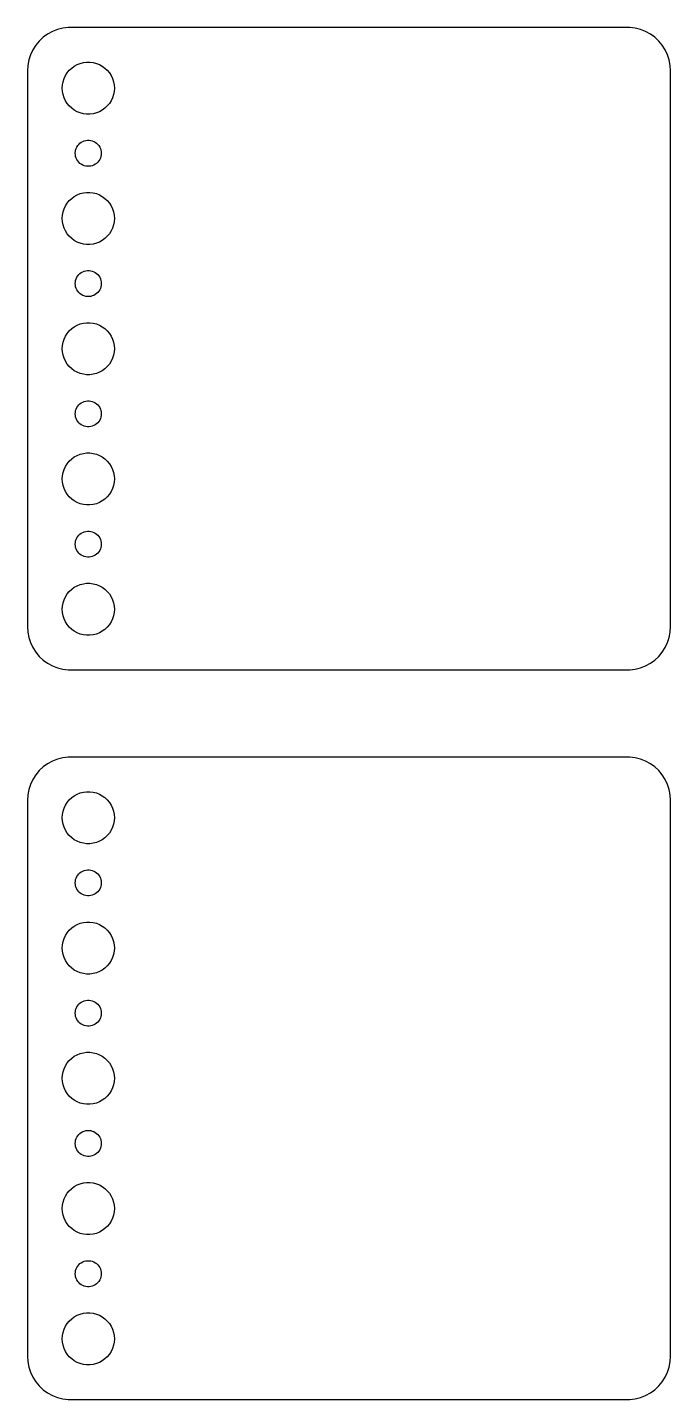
# Model space of a CAD drawing. Header units: metres. Extents: x -37 to 37, y 383 to 793.
# Drawn here: x -37 to 37, y 635 to 793 of the extents above; entities that cross this region are included whole.
import ezdxf

# ---------------------------------------------------------------- set-up
doc = ezdxf.new("R2010")
doc.units = ezdxf.units.M

msp = doc.modelspace()

# ---------------------------------------------------------------- linework, layer by layer
for p, q in [((-35.1871, 791.853), (-35.6448, 791.423)), ((-34.6791, 792.222), (-35.1871, 791.853)), ((-34.1289, 792.524), (-34.6791, 792.222)), ((-33.5451, 792.755), (-34.1289, 792.524)), ((-32.9369, 792.911), (-33.5451, 792.755)), ((-32.3139, 792.99), (-32.9369, 792.911)), ((32.3139, 792.99), (-32.3139, 792.99)), ((32.9369, 792.911), (32.3139, 792.99)), ((33.5451, 792.755), (32.9369, 792.911)), ((34.1289, 792.524), (33.5451, 792.755)), ((34.6791, 792.222), (34.1289, 792.524)), ((35.1871, 791.853), (34.6791, 792.222)), ((35.6448, 791.423), (35.1871, 791.853)), ((-36.3815, 790.409), (-36.6489, 789.841)), ((-36.0451, 790.939), (-36.3815, 790.409)), ((-35.6448, 791.423), (-36.0451, 790.939)), ((36.0451, 790.939), (35.6448, 791.423)), ((36.3815, 790.409), (36.0451, 790.939)), ((36.6489, 789.841), (36.3815, 790.409)), ((-36.9606, 788.627), (-37, 788)), ((-36.8429, 789.243), (-36.9606, 788.627)), ((-36.6489, 789.841), (-36.8429, 789.243)), ((-31.9123, 788.312), (-31.6075, 788.533)), ((-31.6075, 788.533), (-31.2773, 788.714)), ((-31.2773, 788.714), (-30.927, 788.853)), ((-30.927, 788.853), (-30.5621, 788.947)), ((-30.5621, 788.947), (-30.1884, 788.994)), ((-30.1884, 788.994), (-29.8116, 788.994)), ((-29.8116, 788.994), (-29.4379, 788.947)), ((-29.4379, 788.947), (-29.0729, 788.853)), ((-29.0729, 788.853), (-28.7227, 788.714)), ((-28.7227, 788.714), (-28.3925, 788.533)), ((-28.3925, 788.533), (-28.0877, 788.312)), ((36.8429, 789.243), (36.6489, 789.841)), ((36.9606, 788.627), (36.8429, 789.243)), ((37, 788), (36.9606, 788.627)), ((-37, 788), (-37, 724)), ((-32.9763, 786.376), (-32.9057, 786.746)), ((-32.9057, 786.746), (-32.7893, 787.104)), ((-32.7893, 787.104), (-32.6289, 787.445)), ((-32.6289, 787.445), (-32.427, 787.763)), ((-32.427, 787.763), (-32.1869, 788.054)), ((-32.1869, 788.054), (-31.9123, 788.312)), ((-28.0877, 788.312), (-27.8131, 788.054)), ((-27.8131, 788.054), (-27.5729, 787.763)), ((-27.5729, 787.763), (-27.3711, 787.445)), ((-27.3711, 787.445), (-27.2107, 787.104)), ((-27.2107, 787.104), (-27.0942, 786.746)), ((-27.0942, 786.746), (-27.0237, 786.376)), ((37, 724), (37, 788)), ((-33, 786), (-32.9763, 786.376)), ((-32.9763, 785.624), (-33, 786)), ((-32.9057, 785.254), (-32.9763, 785.624)), ((-32.7893, 784.896), (-32.9057, 785.254)), ((-27.0942, 785.254), (-27.2107, 784.896)), ((-27.0237, 785.624), (-27.0942, 785.254)), ((-27.0237, 786.376), (-27, 786)), ((-27, 786), (-27.0237, 785.624)), ((-32.6289, 784.555), (-32.7893, 784.896)), ((-32.427, 784.237), (-32.6289, 784.555)), ((-32.1869, 783.946), (-32.427, 784.237)), ((-31.9123, 783.688), (-32.1869, 783.946)), ((-31.6075, 783.467), (-31.9123, 783.688)), ((-28.0877, 783.688), (-28.3925, 783.467)), ((-27.8131, 783.946), (-28.0877, 783.688)), ((-27.5729, 784.237), (-27.8131, 783.946)), ((-27.3711, 784.555), (-27.5729, 784.237)), ((-27.2107, 784.896), (-27.3711, 784.555)), ((-31.2773, 783.286), (-31.6075, 783.467)), ((-30.927, 783.147), (-31.2773, 783.286)), ((-30.5621, 783.053), (-30.927, 783.147)), ((-30.1884, 783.006), (-30.5621, 783.053)), ((-29.8116, 783.006), (-30.1884, 783.006)), ((-29.4379, 783.053), (-29.8116, 783.006)), ((-29.0729, 783.147), (-29.4379, 783.053)), ((-28.7227, 783.286), (-29.0729, 783.147)), ((-28.3925, 783.467), (-28.7227, 783.286)), ((-31.4882, 778.688), (-31.4529, 778.873)), ((-31.4529, 778.873), (-31.3947, 779.052)), ((-31.3947, 779.052), (-31.3145, 779.223)), ((-31.3145, 779.223), (-31.2135, 779.382)), ((-31.2135, 779.382), (-31.0934, 779.527)), ((-31.0934, 779.527), (-30.9561, 779.656)), ((-30.9561, 779.656), (-30.8037, 779.766)), ((-30.8037, 779.766), (-30.6387, 779.857)), ((-30.6387, 779.857), (-30.4635, 779.927)), ((-30.4635, 779.927), (-30.2811, 779.973)), ((-30.2811, 779.973), (-30.0942, 779.997)), ((-30.0942, 779.997), (-29.9058, 779.997)), ((-29.9058, 779.997), (-29.7189, 779.973)), ((-29.7189, 779.973), (-29.5365, 779.927)), ((-29.5365, 779.927), (-29.3613, 779.857)), ((-29.3613, 779.857), (-29.1963, 779.766)), ((-29.1963, 779.766), (-29.0439, 779.656)), ((-29.0439, 779.656), (-28.9065, 779.527)), ((-28.9065, 779.527), (-28.7865, 779.382)), ((-28.7865, 779.382), (-28.6855, 779.223)), ((-28.6855, 779.223), (-28.6053, 779.052)), ((-28.6053, 779.052), (-28.5471, 778.873)), ((-28.5471, 778.873), (-28.5118, 778.688)), ((-31.5, 778.5), (-31.4882, 778.688)), ((-31.4882, 778.312), (-31.5, 778.5)), ((-31.4529, 778.127), (-31.4882, 778.312)), ((-31.3947, 777.948), (-31.4529, 778.127)), ((-31.3145, 777.777), (-31.3947, 777.948)), ((-31.2135, 777.618), (-31.3145, 777.777)), ((-31.0934, 777.473), (-31.2135, 777.618)), ((-30.9561, 777.344), (-31.0934, 777.473)), ((-30.8037, 777.234), (-30.9561, 777.344)), ((-29.0439, 777.344), (-29.1963, 777.234)), ((-28.9065, 777.473), (-29.0439, 777.344)), ((-28.7865, 777.618), (-28.9065, 777.473)), ((-28.6855, 777.777), (-28.7865, 777.618)), ((-28.6053, 777.948), (-28.6855, 777.777)), ((-28.5471, 778.127), (-28.6053, 777.948)), ((-28.5118, 778.312), (-28.5471, 778.127)), ((-28.5118, 778.688), (-28.5, 778.5)), ((-28.5, 778.5), (-28.5118, 778.312)), ((-30.6387, 777.143), (-30.8037, 777.234)), ((-30.4635, 777.073), (-30.6387, 777.143)), ((-30.2811, 777.027), (-30.4635, 777.073)), ((-30.0942, 777.003), (-30.2811, 777.027)), ((-29.9058, 777.003), (-30.0942, 777.003)), ((-29.7189, 777.027), (-29.9058, 777.003)), ((-29.5365, 777.073), (-29.7189, 777.027)), ((-29.3613, 777.143), (-29.5365, 777.073)), ((-29.1963, 777.234), (-29.3613, 777.143)), ((-32.6289, 772.445), (-32.427, 772.763)), ((-32.427, 772.763), (-32.1869, 773.054)), ((-32.1869, 773.054), (-31.9123, 773.312)), ((-31.9123, 773.312), (-31.6075, 773.533)), ((-31.6075, 773.533), (-31.2773, 773.714)), ((-31.2773, 773.714), (-30.927, 773.853)), ((-30.927, 773.853), (-30.5621, 773.947)), ((-30.5621, 773.947), (-30.1884, 773.994)), ((-30.1884, 773.994), (-29.8116, 773.994)), ((-29.8116, 773.994), (-29.4379, 773.947)), ((-29.4379, 773.947), (-29.0729, 773.853)), ((-29.0729, 773.853), (-28.7227, 773.714)), ((-28.7227, 773.714), (-28.3925, 773.533)), ((-28.3925, 773.533), (-28.0877, 773.312)), ((-28.0877, 773.312), (-27.8131, 773.054)), ((-27.8131, 773.054), (-27.5729, 772.763)), ((-27.5729, 772.763), (-27.3711, 772.445)), ((-33, 771), (-32.9763, 771.376)), ((-32.9763, 770.624), (-33, 771)), ((-32.9763, 771.376), (-32.9057, 771.746)), ((-32.9057, 771.746), (-32.7893, 772.104)), ((-32.7893, 772.104), (-32.6289, 772.445)), ((-27.3711, 772.445), (-27.2107, 772.104)), ((-27.2107, 772.104), (-27.0942, 771.746)), ((-27.0942, 771.746), (-27.0237, 771.376)), ((-27.0237, 771.376), (-27, 771)), ((-27, 771), (-27.0237, 770.624)), ((-32.9057, 770.254), (-32.9763, 770.624)), ((-32.7893, 769.896), (-32.9057, 770.254)), ((-32.6289, 769.555), (-32.7893, 769.896)), ((-32.427, 769.237), (-32.6289, 769.555)), ((-27.3711, 769.555), (-27.5729, 769.237)), ((-27.2107, 769.896), (-27.3711, 769.555)), ((-27.0942, 770.254), (-27.2107, 769.896)), ((-27.0237, 770.624), (-27.0942, 770.254)), ((-32.1869, 768.946), (-32.427, 769.237)), ((-31.9123, 768.688), (-32.1869, 768.946)), ((-31.6075, 768.467), (-31.9123, 768.688)), ((-31.2773, 768.286), (-31.6075, 768.467)), ((-30.927, 768.147), (-31.2773, 768.286)), ((-30.5621, 768.053), (-30.927, 768.147)), ((-30.1884, 768.006), (-30.5621, 768.053)), ((-29.8116, 768.006), (-30.1884, 768.006)), ((-29.4379, 768.053), (-29.8116, 768.006)), ((-29.0729, 768.147), (-29.4379, 768.053)), ((-28.7227, 768.286), (-29.0729, 768.147)), ((-28.3925, 768.467), (-28.7227, 768.286)), ((-28.0877, 768.688), (-28.3925, 768.467)), ((-27.8131, 768.946), (-28.0877, 768.688)), ((-27.5729, 769.237), (-27.8131, 768.946)), ((-31.0934, 764.527), (-30.9561, 764.656)), ((-30.9561, 764.656), (-30.8037, 764.766)), ((-30.8037, 764.766), (-30.6387, 764.857)), ((-30.6387, 764.857), (-30.4635, 764.927)), ((-30.4635, 764.927), (-30.2811, 764.973)), ((-30.2811, 764.973), (-30.0942, 764.997)), ((-30.0942, 764.997), (-29.9058, 764.997)), ((-29.9058, 764.997), (-29.7189, 764.973)), ((-29.7189, 764.973), (-29.5365, 764.927)), ((-29.5365, 764.927), (-29.3613, 764.857)), ((-29.3613, 764.857), (-29.1963, 764.766)), ((-29.1963, 764.766), (-29.0439, 764.656)), ((-29.0439, 764.656), (-28.9065, 764.527)), ((-31.5, 763.5), (-31.4882, 763.688)), ((-31.4882, 763.312), (-31.5, 763.5)), ((-31.4882, 763.688), (-31.4529, 763.873)), ((-31.4529, 763.127), (-31.4882, 763.312)), ((-31.4529, 763.873), (-31.3947, 764.052)), ((-31.3947, 762.948), (-31.4529, 763.127)), ((-31.3947, 764.052), (-31.3145, 764.223)), ((-31.3145, 764.223), (-31.2135, 764.382)), ((-31.2135, 764.382), (-31.0934, 764.527)), ((-28.9065, 764.527), (-28.7865, 764.382)), ((-28.7865, 764.382), (-28.6855, 764.223)), ((-28.6855, 764.223), (-28.6053, 764.052)), ((-28.6053, 764.052), (-28.5471, 763.873)), ((-28.5471, 763.127), (-28.6053, 762.948)), ((-28.5471, 763.873), (-28.5118, 763.688)), ((-28.5118, 763.312), (-28.5471, 763.127)), ((-28.5118, 763.688), (-28.5, 763.5)), ((-28.5, 763.5), (-28.5118, 763.312)), ((-31.3145, 762.777), (-31.3947, 762.948)), ((-31.2135, 762.618), (-31.3145, 762.777)), ((-31.0934, 762.473), (-31.2135, 762.618)), ((-30.9561, 762.344), (-31.0934, 762.473)), ((-30.8037, 762.234), (-30.9561, 762.344)), ((-30.6387, 762.143), (-30.8037, 762.234)), ((-30.4635, 762.073), (-30.6387, 762.143)), ((-30.2811, 762.027), (-30.4635, 762.073)), ((-30.0942, 762.003), (-30.2811, 762.027)), ((-29.9058, 762.003), (-30.0942, 762.003)), ((-29.7189, 762.027), (-29.9058, 762.003)), ((-29.5365, 762.073), (-29.7189, 762.027)), ((-29.3613, 762.143), (-29.5365, 762.073)), ((-29.1963, 762.234), (-29.3613, 762.143)), ((-29.0439, 762.344), (-29.1963, 762.234)), ((-28.9065, 762.473), (-29.0439, 762.344)), ((-28.7865, 762.618), (-28.9065, 762.473)), ((-28.6855, 762.777), (-28.7865, 762.618)), ((-28.6053, 762.948), (-28.6855, 762.777)), ((-32.1869, 758.054), (-31.9123, 758.312)), ((-31.9123, 758.312), (-31.6075, 758.533)), ((-31.6075, 758.533), (-31.2773, 758.714)), ((-31.2773, 758.714), (-30.927, 758.853)), ((-30.927, 758.853), (-30.5621, 758.947)), ((-30.5621, 758.947), (-30.1884, 758.994)), ((-30.1884, 758.994), (-29.8116, 758.994)), ((-29.8116, 758.994), (-29.4379, 758.947)), ((-29.4379, 758.947), (-29.0729, 758.853)), ((-29.0729, 758.853), (-28.7227, 758.714)), ((-28.7227, 758.714), (-28.3925, 758.533)), ((-28.3925, 758.533), (-28.0877, 758.312)), ((-28.0877, 758.312), (-27.8131, 758.054)), ((-32.9763, 756.376), (-32.9057, 756.746)), ((-32.9057, 756.746), (-32.7893, 757.104)), ((-32.7893, 757.104), (-32.6289, 757.445)), ((-32.6289, 757.445), (-32.427, 757.763)), ((-32.427, 757.763), (-32.1869, 758.054)), ((-27.8131, 758.054), (-27.5729, 757.763)), ((-27.5729, 757.763), (-27.3711, 757.445)), ((-27.3711, 757.445), (-27.2107, 757.104)), ((-27.2107, 757.104), (-27.0942, 756.746)), ((-27.0942, 756.746), (-27.0237, 756.376)), ((-33, 756), (-32.9763, 756.376)), ((-32.9763, 755.624), (-33, 756)), ((-32.9057, 755.254), (-32.9763, 755.624)), ((-32.7893, 754.896), (-32.9057, 755.254)), ((-27.0942, 755.254), (-27.2107, 754.896)), ((-27.0237, 755.624), (-27.0942, 755.254)), ((-27.0237, 756.376), (-27, 756)), ((-27, 756), (-27.0237, 755.624)), ((-32.6289, 754.555), (-32.7893, 754.896)), ((-32.427, 754.237), (-32.6289, 754.555)), ((-32.1869, 753.946), (-32.427, 754.237)), ((-31.9123, 753.688), (-32.1869, 753.946)), ((-31.6075, 753.467), (-31.9123, 753.688)), ((-28.0877, 753.688), (-28.3925, 753.467)), ((-27.8131, 753.946), (-28.0877, 753.688)), ((-27.5729, 754.237), (-27.8131, 753.946)), ((-27.3711, 754.555), (-27.5729, 754.237)), ((-27.2107, 754.896), (-27.3711, 754.555)), ((-31.2773, 753.286), (-31.6075, 753.467)), ((-30.927, 753.147), (-31.2773, 753.286)), ((-30.5621, 753.053), (-30.927, 753.147)), ((-30.1884, 753.006), (-30.5621, 753.053)), ((-29.8116, 753.006), (-30.1884, 753.006)), ((-29.4379, 753.053), (-29.8116, 753.006)), ((-29.0729, 753.147), (-29.4379, 753.053)), ((-28.7227, 753.286), (-29.0729, 753.147)), ((-28.3925, 753.467), (-28.7227, 753.286)), ((-31.4882, 748.688), (-31.4529, 748.873)), ((-31.4529, 748.873), (-31.3947, 749.052)), ((-31.3947, 749.052), (-31.3145, 749.223)), ((-31.3145, 749.223), (-31.2135, 749.382)), ((-31.2135, 749.382), (-31.0934, 749.527)), ((-31.0934, 749.527), (-30.9561, 749.656)), ((-30.9561, 749.656), (-30.8037, 749.766)), ((-30.8037, 749.766), (-30.6387, 749.857)), ((-30.6387, 749.857), (-30.4635, 749.927)), ((-30.4635, 749.927), (-30.2811, 749.973)), ((-30.2811, 749.973), (-30.0942, 749.997)), ((-30.0942, 749.997), (-29.9058, 749.997)), ((-29.9058, 749.997), (-29.7189, 749.973)), ((-29.7189, 749.973), (-29.5365, 749.927)), ((-29.5365, 749.927), (-29.3613, 749.857)), ((-29.3613, 749.857), (-29.1963, 749.766)), ((-29.1963, 749.766), (-29.0439, 749.656)), ((-29.0439, 749.656), (-28.9065, 749.527)), ((-28.9065, 749.527), (-28.7865, 749.382)), ((-28.7865, 749.382), (-28.6855, 749.223)), ((-28.6855, 749.223), (-28.6053, 749.052)), ((-28.6053, 749.052), (-28.5471, 748.873)), ((-28.5471, 748.873), (-28.5118, 748.688)), ((-31.5, 748.5), (-31.4882, 748.688)), ((-31.4882, 748.312), (-31.5, 748.5)), ((-31.4529, 748.127), (-31.4882, 748.312)), ((-31.3947, 747.948), (-31.4529, 748.127)), ((-31.3145, 747.777), (-31.3947, 747.948)), ((-31.2135, 747.618), (-31.3145, 747.777)), ((-31.0934, 747.473), (-31.2135, 747.618)), ((-30.9561, 747.344), (-31.0934, 747.473)), ((-30.8037, 747.234), (-30.9561, 747.344)), ((-29.0439, 747.344), (-29.1963, 747.234)), ((-28.9065, 747.473), (-29.0439, 747.344)), ((-28.7865, 747.618), (-28.9065, 747.473)), ((-28.6855, 747.777), (-28.7865, 747.618)), ((-28.6053, 747.948), (-28.6855, 747.777)), ((-28.5471, 748.127), (-28.6053, 747.948)), ((-28.5118, 748.312), (-28.5471, 748.127)), ((-28.5118, 748.688), (-28.5, 748.5)), ((-28.5, 748.5), (-28.5118, 748.312)), ((-30.6387, 747.143), (-30.8037, 747.234)), ((-30.4635, 747.073), (-30.6387, 747.143)), ((-30.2811, 747.027), (-30.4635, 747.073)), ((-30.0942, 747.003), (-30.2811, 747.027)), ((-29.9058, 747.003), (-30.0942, 747.003)), ((-29.7189, 747.027), (-29.9058, 747.003)), ((-29.5365, 747.073), (-29.7189, 747.027)), ((-29.3613, 747.143), (-29.5365, 747.073)), ((-29.1963, 747.234), (-29.3613, 747.143)), ((-32.6289, 742.445), (-32.427, 742.763)), ((-32.427, 742.763), (-32.1869, 743.054)), ((-32.1869, 743.054), (-31.9123, 743.312)), ((-31.9123, 743.312), (-31.6075, 743.533)), ((-31.6075, 743.533), (-31.2773, 743.714)), ((-31.2773, 743.714), (-30.927, 743.853)), ((-30.927, 743.853), (-30.5621, 743.947)), ((-30.5621, 743.947), (-30.1884, 743.994)), ((-30.1884, 743.994), (-29.8116, 743.994)), ((-29.8116, 743.994), (-29.4379, 743.947)), ((-29.4379, 743.947), (-29.0729, 743.853)), ((-29.0729, 743.853), (-28.7227, 743.714)), ((-28.7227, 743.714), (-28.3925, 743.533)), ((-28.3925, 743.533), (-28.0877, 743.312)), ((-28.0877, 743.312), (-27.8131, 743.054)), ((-27.8131, 743.054), (-27.5729, 742.763)), ((-27.5729, 742.763), (-27.3711, 742.445)), ((-33, 741), (-32.9763, 741.376)), ((-32.9763, 740.624), (-33, 741)), ((-32.9763, 741.376), (-32.9057, 741.746)), ((-32.9057, 741.746), (-32.7893, 742.104)), ((-32.7893, 742.104), (-32.6289, 742.445)), ((-27.3711, 742.445), (-27.2107, 742.104)), ((-27.2107, 742.104), (-27.0942, 741.746)), ((-27.0942, 741.746), (-27.0237, 741.376)), ((-27.0237, 741.376), (-27, 741)), ((-27, 741), (-27.0237, 740.624)), ((-32.9057, 740.254), (-32.9763, 740.624)), ((-32.7893, 739.896), (-32.9057, 740.254)), ((-32.6289, 739.555), (-32.7893, 739.896)), ((-32.427, 739.237), (-32.6289, 739.555)), ((-27.3711, 739.555), (-27.5729, 739.237)), ((-27.2107, 739.896), (-27.3711, 739.555)), ((-27.0942, 740.254), (-27.2107, 739.896)), ((-27.0237, 740.624), (-27.0942, 740.254)), ((-32.1869, 738.946), (-32.427, 739.237)), ((-31.9123, 738.688), (-32.1869, 738.946)), ((-31.6075, 738.467), (-31.9123, 738.688)), ((-31.2773, 738.286), (-31.6075, 738.467)), ((-30.927, 738.147), (-31.2773, 738.286)), ((-30.5621, 738.053), (-30.927, 738.147)), ((-30.1884, 738.006), (-30.5621, 738.053)), ((-29.8116, 738.006), (-30.1884, 738.006)), ((-29.4379, 738.053), (-29.8116, 738.006)), ((-29.0729, 738.147), (-29.4379, 738.053)), ((-28.7227, 738.286), (-29.0729, 738.147)), ((-28.3925, 738.467), (-28.7227, 738.286)), ((-28.0877, 738.688), (-28.3925, 738.467)), ((-27.8131, 738.946), (-28.0877, 738.688)), ((-27.5729, 739.237), (-27.8131, 738.946)), ((-31.0934, 734.527), (-30.9561, 734.656)), ((-30.9561, 734.656), (-30.8037, 734.766)), ((-30.8037, 734.766), (-30.6387, 734.857)), ((-30.6387, 734.857), (-30.4635, 734.927)), ((-30.4635, 734.927), (-30.2811, 734.973)), ((-30.2811, 734.973), (-30.0942, 734.997)), ((-30.0942, 734.997), (-29.9058, 734.997)), ((-29.9058, 734.997), (-29.7189, 734.973)), ((-29.7189, 734.973), (-29.5365, 734.927)), ((-29.5365, 734.927), (-29.3613, 734.857)), ((-29.3613, 734.857), (-29.1963, 734.766)), ((-29.1963, 734.766), (-29.0439, 734.656)), ((-29.0439, 734.656), (-28.9065, 734.527)), ((-31.5, 733.5), (-31.4882, 733.688)), ((-31.4882, 733.312), (-31.5, 733.5)), ((-31.4882, 733.688), (-31.4529, 733.873)), ((-31.4529, 733.127), (-31.4882, 733.312)), ((-31.4529, 733.873), (-31.3947, 734.052)), ((-31.3947, 732.948), (-31.4529, 733.127)), ((-31.3947, 734.052), (-31.3145, 734.223)), ((-31.3145, 734.223), (-31.2135, 734.382)), ((-31.2135, 734.382), (-31.0934, 734.527)), ((-28.9065, 734.527), (-28.7865, 734.382)), ((-28.7865, 734.382), (-28.6855, 734.223)), ((-28.6855, 734.223), (-28.6053, 734.052)), ((-28.6053, 734.052), (-28.5471, 733.873)), ((-28.5471, 733.127), (-28.6053, 732.948)), ((-28.5471, 733.873), (-28.5118, 733.688)), ((-28.5118, 733.312), (-28.5471, 733.127)), ((-28.5118, 733.688), (-28.5, 733.5)), ((-28.5, 733.5), (-28.5118, 733.312)), ((-31.3145, 732.777), (-31.3947, 732.948)), ((-31.2135, 732.618), (-31.3145, 732.777)), ((-31.0934, 732.473), (-31.2135, 732.618)), ((-30.9561, 732.344), (-31.0934, 732.473)), ((-30.8037, 732.234), (-30.9561, 732.344)), ((-30.6387, 732.143), (-30.8037, 732.234)), ((-30.4635, 732.073), (-30.6387, 732.143)), ((-30.2811, 732.027), (-30.4635, 732.073)), ((-30.0942, 732.003), (-30.2811, 732.027)), ((-29.9058, 732.003), (-30.0942, 732.003)), ((-29.7189, 732.027), (-29.9058, 732.003)), ((-29.5365, 732.073), (-29.7189, 732.027)), ((-29.3613, 732.143), (-29.5365, 732.073)), ((-29.1963, 732.234), (-29.3613, 732.143)), ((-29.0439, 732.344), (-29.1963, 732.234)), ((-28.9065, 732.473), (-29.0439, 732.344)), ((-28.7865, 732.618), (-28.9065, 732.473)), ((-28.6855, 732.777), (-28.7865, 732.618)), ((-28.6053, 732.948), (-28.6855, 732.777)), ((-32.1869, 728.054), (-31.9123, 728.312)), ((-31.9123, 728.312), (-31.6075, 728.533)), ((-31.6075, 728.533), (-31.2773, 728.714)), ((-31.2773, 728.714), (-30.927, 728.853)), ((-30.927, 728.853), (-30.5621, 728.947)), ((-30.5621, 728.947), (-30.1884, 728.994)), ((-30.1884, 728.994), (-29.8116, 728.994)), ((-29.8116, 728.994), (-29.4379, 728.947)), ((-29.4379, 728.947), (-29.0729, 728.853)), ((-29.0729, 728.853), (-28.7227, 728.714)), ((-28.7227, 728.714), (-28.3925, 728.533)), ((-28.3925, 728.533), (-28.0877, 728.312)), ((-28.0877, 728.312), (-27.8131, 728.054)), ((-32.9763, 726.376), (-32.9057, 726.746)), ((-32.9057, 726.746), (-32.7893, 727.104)), ((-32.7893, 727.104), (-32.6289, 727.445)), ((-32.6289, 727.445), (-32.427, 727.763)), ((-32.427, 727.763), (-32.1869, 728.054)), ((-27.8131, 728.054), (-27.5729, 727.763)), ((-27.5729, 727.763), (-27.3711, 727.445)), ((-27.3711, 727.445), (-27.2107, 727.104)), ((-27.2107, 727.104), (-27.0942, 726.746)), ((-27.0942, 726.746), (-27.0237, 726.376)), ((-33, 726), (-32.9763, 726.376)), ((-32.9763, 725.624), (-33, 726)), ((-32.9057, 725.254), (-32.9763, 725.624)), ((-32.7893, 724.896), (-32.9057, 725.254)), ((-27.0942, 725.254), (-27.2107, 724.896)), ((-27.0237, 725.624), (-27.0942, 725.254)), ((-27.0237, 726.376), (-27, 726)), ((-27, 726), (-27.0237, 725.624)), ((-37, 724), (-36.9606, 723.373)), ((-32.6289, 724.555), (-32.7893, 724.896)), ((-32.427, 724.237), (-32.6289, 724.555)), ((-32.1869, 723.946), (-32.427, 724.237)), ((-31.9123, 723.688), (-32.1869, 723.946)), ((-31.6075, 723.467), (-31.9123, 723.688)), ((-28.0877, 723.688), (-28.3925, 723.467)), ((-27.8131, 723.946), (-28.0877, 723.688)), ((-27.5729, 724.237), (-27.8131, 723.946)), ((-27.3711, 724.555), (-27.5729, 724.237)), ((-27.2107, 724.896), (-27.3711, 724.555)), ((36.9606, 723.373), (37, 724)), ((-36.9606, 723.373), (-36.8429, 722.757)), ((-36.8429, 722.757), (-36.6489, 722.159)), ((-36.6489, 722.159), (-36.3815, 721.591)), ((-31.2773, 723.286), (-31.6075, 723.467)), ((-30.927, 723.147), (-31.2773, 723.286)), ((-30.5621, 723.053), (-30.927, 723.147)), ((-30.1884, 723.006), (-30.5621, 723.053)), ((-29.8116, 723.006), (-30.1884, 723.006)), ((-29.4379, 723.053), (-29.8116, 723.006)), ((-29.0729, 723.147), (-29.4379, 723.053)), ((-28.7227, 723.286), (-29.0729, 723.147)), ((-28.3925, 723.467), (-28.7227, 723.286)), ((36.3815, 721.591), (36.6489, 722.159)), ((36.6489, 722.159), (36.8429, 722.757)), ((36.8429, 722.757), (36.9606, 723.373)), ((-36.3815, 721.591), (-36.0451, 721.061)), ((-36.0451, 721.061), (-35.6448, 720.577)), ((-35.6448, 720.577), (-35.1871, 720.147)), ((35.1871, 720.147), (35.6448, 720.577)), ((35.6448, 720.577), (36.0451, 721.061)), ((36.0451, 721.061), (36.3815, 721.591)), ((-35.1871, 720.147), (-34.6791, 719.778)), ((-34.6791, 719.778), (-34.1289, 719.476)), ((-34.1289, 719.476), (-33.5451, 719.245)), ((-33.5451, 719.245), (-32.9369, 719.089)), ((-32.9369, 719.089), (-32.3139, 719.01)), ((-32.3139, 719.01), (32.3139, 719.01)), ((32.3139, 719.01), (32.9369, 719.089)), ((32.9369, 719.089), (33.5451, 719.245)), ((33.5451, 719.245), (34.1289, 719.476)), ((34.1289, 719.476), (34.6791, 719.778)), ((34.6791, 719.778), (35.1871, 720.147)), ((-35.1871, 707.853), (-35.6448, 707.423)), ((-34.6791, 708.222), (-35.1871, 707.853)), ((-34.1289, 708.524), (-34.6791, 708.222)), ((-33.5451, 708.755), (-34.1289, 708.524)), ((-32.9369, 708.911), (-33.5451, 708.755)), ((-32.3139, 708.99), (-32.9369, 708.911)), ((32.3139, 708.99), (-32.3139, 708.99)), ((32.9369, 708.911), (32.3139, 708.99)), ((33.5451, 708.755), (32.9369, 708.911)), ((34.1289, 708.524), (33.5451, 708.755)), ((34.6791, 708.222), (34.1289, 708.524)), ((35.1871, 707.853), (34.6791, 708.222)), ((35.6448, 707.423), (35.1871, 707.853)), ((-36.3815, 706.409), (-36.6489, 705.841)), ((-36.0451, 706.939), (-36.3815, 706.409)), ((-35.6448, 707.423), (-36.0451, 706.939)), ((36.0451, 706.939), (35.6448, 707.423)), ((36.3815, 706.409), (36.0451, 706.939)), ((36.6489, 705.841), (36.3815, 706.409)), ((-36.9606, 704.627), (-37, 704)), ((-36.8429, 705.243), (-36.9606, 704.627)), ((-36.6489, 705.841), (-36.8429, 705.243)), ((-31.6075, 704.533), (-31.2773, 704.714)), ((-31.2773, 704.714), (-30.927, 704.853)), ((-30.927, 704.853), (-30.5621, 704.947)), ((-30.5621, 704.947), (-30.1884, 704.994)), ((-30.1884, 704.994), (-29.8116, 704.994)), ((-29.8116, 704.994), (-29.4379, 704.947)), ((-29.4379, 704.947), (-29.0729, 704.853)), ((-29.0729, 704.853), (-28.7227, 704.714)), ((-28.7227, 704.714), (-28.3925, 704.533)), ((36.8429, 705.243), (36.6489, 705.841)), ((36.9606, 704.627), (36.8429, 705.243)), ((37, 704), (36.9606, 704.627)), ((-37, 704), (-37, 640)), ((-32.9057, 702.746), (-32.7893, 703.104)), ((-32.7893, 703.104), (-32.6289, 703.445)), ((-32.6289, 703.445), (-32.427, 703.763)), ((-32.427, 703.763), (-32.1869, 704.054)), ((-32.1869, 704.054), (-31.9123, 704.312)), ((-31.9123, 704.312), (-31.6075, 704.533)), ((-28.3925, 704.533), (-28.0877, 704.312)), ((-28.0877, 704.312), (-27.8131, 704.054)), ((-27.8131, 704.054), (-27.5729, 703.763)), ((-27.5729, 703.763), (-27.3711, 703.445)), ((-27.3711, 703.445), (-27.2107, 703.104)), ((-27.2107, 703.104), (-27.0942, 702.746)), ((37, 640), (37, 704)), ((-33, 702), (-32.9763, 702.376)), ((-32.9763, 701.624), (-33, 702)), ((-32.9763, 702.376), (-32.9057, 702.746)), ((-32.9057, 701.254), (-32.9763, 701.624)), ((-27.0942, 702.746), (-27.0237, 702.376)), ((-27.0237, 701.624), (-27.0942, 701.254)), ((-27.0237, 702.376), (-27, 702)), ((-27, 702), (-27.0237, 701.624)), ((-32.7893, 700.896), (-32.9057, 701.254)), ((-32.6289, 700.555), (-32.7893, 700.896)), ((-32.427, 700.237), (-32.6289, 700.555)), ((-32.1869, 699.946), (-32.427, 700.237)), ((-31.9123, 699.688), (-32.1869, 699.946)), ((-27.8131, 699.946), (-28.0877, 699.688)), ((-27.5729, 700.237), (-27.8131, 699.946)), ((-27.3711, 700.555), (-27.5729, 700.237)), ((-27.2107, 700.896), (-27.3711, 700.555)), ((-27.0942, 701.254), (-27.2107, 700.896)), ((-31.6075, 699.467), (-31.9123, 699.688)), ((-31.2773, 699.286), (-31.6075, 699.467)), ((-30.927, 699.147), (-31.2773, 699.286)), ((-30.5621, 699.053), (-30.927, 699.147)), ((-30.1884, 699.006), (-30.5621, 699.053)), ((-29.8116, 699.006), (-30.1884, 699.006)), ((-29.4379, 699.053), (-29.8116, 699.006)), ((-29.0729, 699.147), (-29.4379, 699.053)), ((-28.7227, 699.286), (-29.0729, 699.147)), ((-28.3925, 699.467), (-28.7227, 699.286)), ((-28.0877, 699.688), (-28.3925, 699.467)), ((-31.3947, 695.052), (-31.3145, 695.223)), ((-31.3145, 695.223), (-31.2135, 695.382)), ((-31.2135, 695.382), (-31.0934, 695.527)), ((-31.0934, 695.527), (-30.9561, 695.656)), ((-30.9561, 695.656), (-30.8037, 695.766)), ((-30.8037, 695.766), (-30.6387, 695.857)), ((-30.6387, 695.857), (-30.4635, 695.927)), ((-30.4635, 695.927), (-30.2811, 695.973)), ((-30.2811, 695.973), (-30.0942, 695.997)), ((-30.0942, 695.997), (-29.9058, 695.997)), ((-29.9058, 695.997), (-29.7189, 695.973)), ((-29.7189, 695.973), (-29.5365, 695.927)), ((-29.5365, 695.927), (-29.3613, 695.857)), ((-29.3613, 695.857), (-29.1963, 695.766)), ((-29.1963, 695.766), (-29.0439, 695.656)), ((-29.0439, 695.656), (-28.9065, 695.527)), ((-28.9065, 695.527), (-28.7865, 695.382)), ((-28.7865, 695.382), (-28.6855, 695.223)), ((-28.6855, 695.223), (-28.6053, 695.052)), ((-31.5, 694.5), (-31.4882, 694.688)), ((-31.4882, 694.312), (-31.5, 694.5)), ((-31.4882, 694.688), (-31.4529, 694.873)), ((-31.4529, 694.127), (-31.4882, 694.312)), ((-31.4529, 694.873), (-31.3947, 695.052)), ((-31.3947, 693.948), (-31.4529, 694.127)), ((-31.3145, 693.777), (-31.3947, 693.948)), ((-31.2135, 693.618), (-31.3145, 693.777)), ((-31.0934, 693.473), (-31.2135, 693.618)), ((-28.7865, 693.618), (-28.9065, 693.473)), ((-28.6855, 693.777), (-28.7865, 693.618)), ((-28.6053, 693.948), (-28.6855, 693.777)), ((-28.6053, 695.052), (-28.5471, 694.873)), ((-28.5471, 694.127), (-28.6053, 693.948)), ((-28.5471, 694.873), (-28.5118, 694.688)), ((-28.5118, 694.312), (-28.5471, 694.127)), ((-28.5118, 694.688), (-28.5, 694.5)), ((-28.5, 694.5), (-28.5118, 694.312)), ((-30.9561, 693.344), (-31.0934, 693.473)), ((-30.8037, 693.234), (-30.9561, 693.344)), ((-30.6387, 693.143), (-30.8037, 693.234)), ((-30.4635, 693.073), (-30.6387, 693.143)), ((-30.2811, 693.027), (-30.4635, 693.073)), ((-30.0942, 693.003), (-30.2811, 693.027)), ((-29.9058, 693.003), (-30.0942, 693.003)), ((-29.7189, 693.027), (-29.9058, 693.003)), ((-29.5365, 693.073), (-29.7189, 693.027)), ((-29.3613, 693.143), (-29.5365, 693.073)), ((-29.1963, 693.234), (-29.3613, 693.143)), ((-29.0439, 693.344), (-29.1963, 693.234)), ((-28.9065, 693.473), (-29.0439, 693.344)), ((-32.427, 688.763), (-32.1869, 689.054)), ((-32.1869, 689.054), (-31.9123, 689.312)), ((-31.9123, 689.312), (-31.6075, 689.533)), ((-31.6075, 689.533), (-31.2773, 689.714)), ((-31.2773, 689.714), (-30.927, 689.853)), ((-30.927, 689.853), (-30.5621, 689.947)), ((-30.5621, 689.947), (-30.1884, 689.994)), ((-30.1884, 689.994), (-29.8116, 689.994)), ((-29.8116, 689.994), (-29.4379, 689.947)), ((-29.4379, 689.947), (-29.0729, 689.853)), ((-29.0729, 689.853), (-28.7227, 689.714)), ((-28.7227, 689.714), (-28.3925, 689.533)), ((-28.3925, 689.533), (-28.0877, 689.312)), ((-28.0877, 689.312), (-27.8131, 689.054)), ((-27.8131, 689.054), (-27.5729, 688.763)), ((-33, 687), (-32.9763, 687.376)), ((-32.9763, 687.376), (-32.9057, 687.746)), ((-32.9057, 687.746), (-32.7893, 688.104)), ((-32.7893, 688.104), (-32.6289, 688.445)), ((-32.6289, 688.445), (-32.427, 688.763)), ((-27.5729, 688.763), (-27.3711, 688.445)), ((-27.3711, 688.445), (-27.2107, 688.104)), ((-27.2107, 688.104), (-27.0942, 687.746)), ((-27.0942, 687.746), (-27.0237, 687.376)), ((-27.0237, 687.376), (-27, 687)), ((-32.9763, 686.624), (-33, 687)), ((-32.9057, 686.254), (-32.9763, 686.624)), ((-32.7893, 685.896), (-32.9057, 686.254)), ((-32.6289, 685.555), (-32.7893, 685.896)), ((-27.2107, 685.896), (-27.3711, 685.555)), ((-27.0942, 686.254), (-27.2107, 685.896)), ((-27.0237, 686.624), (-27.0942, 686.254)), ((-27, 687), (-27.0237, 686.624)), ((-32.427, 685.237), (-32.6289, 685.555)), ((-32.1869, 684.946), (-32.427, 685.237)), ((-31.9123, 684.688), (-32.1869, 684.946)), ((-31.6075, 684.467), (-31.9123, 684.688)), ((-31.2773, 684.286), (-31.6075, 684.467)), ((-30.927, 684.147), (-31.2773, 684.286)), ((-30.5621, 684.053), (-30.927, 684.147)), ((-29.0729, 684.147), (-29.4379, 684.053)), ((-28.7227, 684.286), (-29.0729, 684.147)), ((-28.3925, 684.467), (-28.7227, 684.286)), ((-28.0877, 684.688), (-28.3925, 684.467)), ((-27.8131, 684.946), (-28.0877, 684.688)), ((-27.5729, 685.237), (-27.8131, 684.946)), ((-27.3711, 685.555), (-27.5729, 685.237)), ((-30.1884, 684.006), (-30.5621, 684.053)), ((-29.8116, 684.006), (-30.1884, 684.006)), ((-29.4379, 684.053), (-29.8116, 684.006)), ((-30.6387, 680.857), (-30.4635, 680.927)), ((-30.4635, 680.927), (-30.2811, 680.973)), ((-30.2811, 680.973), (-30.0942, 680.997)), ((-30.0942, 680.997), (-29.9058, 680.997)), ((-29.9058, 680.997), (-29.7189, 680.973)), ((-29.7189, 680.973), (-29.5365, 680.927)), ((-29.5365, 680.927), (-29.3613, 680.857)), ((-31.5, 679.5), (-31.4882, 679.688)), ((-31.4882, 679.312), (-31.5, 679.5)), ((-31.4882, 679.688), (-31.4529, 679.873)), ((-31.4529, 679.873), (-31.3947, 680.052)), ((-31.3947, 680.052), (-31.3145, 680.223)), ((-31.3145, 680.223), (-31.2135, 680.382)), ((-31.2135, 680.382), (-31.0934, 680.527)), ((-31.0934, 680.527), (-30.9561, 680.656)), ((-30.9561, 680.656), (-30.8037, 680.766)), ((-30.8037, 680.766), (-30.6387, 680.857)), ((-29.3613, 680.857), (-29.1963, 680.766)), ((-29.1963, 680.766), (-29.0439, 680.656)), ((-29.0439, 680.656), (-28.9065, 680.527)), ((-28.9065, 680.527), (-28.7865, 680.382)), ((-28.7865, 680.382), (-28.6855, 680.223)), ((-28.6855, 680.223), (-28.6053, 680.052)), ((-28.6053, 680.052), (-28.5471, 679.873)), ((-28.5471, 679.873), (-28.5118, 679.688)), ((-28.5118, 679.688), (-28.5, 679.5)), ((-28.5, 679.5), (-28.5118, 679.312)), ((-31.4529, 679.127), (-31.4882, 679.312)), ((-31.3947, 678.948), (-31.4529, 679.127)), ((-31.3145, 678.777), (-31.3947, 678.948)), ((-31.2135, 678.618), (-31.3145, 678.777)), ((-31.0934, 678.473), (-31.2135, 678.618)), ((-30.9561, 678.344), (-31.0934, 678.473)), ((-30.8037, 678.234), (-30.9561, 678.344)), ((-30.6387, 678.143), (-30.8037, 678.234)), ((-30.4635, 678.073), (-30.6387, 678.143)), ((-30.2811, 678.027), (-30.4635, 678.073)), ((-30.0942, 678.003), (-30.2811, 678.027)), ((-29.9058, 678.003), (-30.0942, 678.003)), ((-29.7189, 678.027), (-29.9058, 678.003)), ((-29.5365, 678.073), (-29.7189, 678.027)), ((-29.3613, 678.143), (-29.5365, 678.073)), ((-29.1963, 678.234), (-29.3613, 678.143)), ((-29.0439, 678.344), (-29.1963, 678.234)), ((-28.9065, 678.473), (-29.0439, 678.344)), ((-28.7865, 678.618), (-28.9065, 678.473)), ((-28.6855, 678.777), (-28.7865, 678.618)), ((-28.6053, 678.948), (-28.6855, 678.777)), ((-28.5471, 679.127), (-28.6053, 678.948)), ((-28.5118, 679.312), (-28.5471, 679.127)), ((-31.6075, 674.533), (-31.2773, 674.714)), ((-31.2773, 674.714), (-30.927, 674.853)), ((-30.927, 674.853), (-30.5621, 674.947)), ((-30.5621, 674.947), (-30.1884, 674.994)), ((-30.1884, 674.994), (-29.8116, 674.994)), ((-29.8116, 674.994), (-29.4379, 674.947)), ((-29.4379, 674.947), (-29.0729, 674.853)), ((-29.0729, 674.853), (-28.7227, 674.714)), ((-28.7227, 674.714), (-28.3925, 674.533)), ((-32.9057, 672.746), (-32.7893, 673.104)), ((-32.7893, 673.104), (-32.6289, 673.445)), ((-32.6289, 673.445), (-32.427, 673.763)), ((-32.427, 673.763), (-32.1869, 674.054)), ((-32.1869, 674.054), (-31.9123, 674.312)), ((-31.9123, 674.312), (-31.6075, 674.533)), ((-28.3925, 674.533), (-28.0877, 674.312)), ((-28.0877, 674.312), (-27.8131, 674.054)), ((-27.8131, 674.054), (-27.5729, 673.763)), ((-27.5729, 673.763), (-27.3711, 673.445)), ((-27.3711, 673.445), (-27.2107, 673.104)), ((-27.2107, 673.104), (-27.0942, 672.746)), ((-33, 672), (-32.9763, 672.376)), ((-32.9763, 671.624), (-33, 672)), ((-32.9763, 672.376), (-32.9057, 672.746)), ((-32.9057, 671.254), (-32.9763, 671.624)), ((-27.0942, 672.746), (-27.0237, 672.376)), ((-27.0237, 671.624), (-27.0942, 671.254)), ((-27.0237, 672.376), (-27, 672)), ((-27, 672), (-27.0237, 671.624)), ((-32.7893, 670.896), (-32.9057, 671.254)), ((-32.6289, 670.555), (-32.7893, 670.896)), ((-32.427, 670.237), (-32.6289, 670.555)), ((-32.1869, 669.946), (-32.427, 670.237)), ((-31.9123, 669.688), (-32.1869, 669.946)), ((-27.8131, 669.946), (-28.0877, 669.688)), ((-27.5729, 670.237), (-27.8131, 669.946)), ((-27.3711, 670.555), (-27.5729, 670.237)), ((-27.2107, 670.896), (-27.3711, 670.555)), ((-27.0942, 671.254), (-27.2107, 670.896)), ((-31.6075, 669.467), (-31.9123, 669.688)), ((-31.2773, 669.286), (-31.6075, 669.467)), ((-30.927, 669.147), (-31.2773, 669.286)), ((-30.5621, 669.053), (-30.927, 669.147)), ((-30.1884, 669.006), (-30.5621, 669.053)), ((-29.8116, 669.006), (-30.1884, 669.006)), ((-29.4379, 669.053), (-29.8116, 669.006)), ((-29.0729, 669.147), (-29.4379, 669.053)), ((-28.7227, 669.286), (-29.0729, 669.147)), ((-28.3925, 669.467), (-28.7227, 669.286)), ((-28.0877, 669.688), (-28.3925, 669.467)), ((-31.3947, 665.052), (-31.3145, 665.223)), ((-31.3145, 665.223), (-31.2135, 665.382)), ((-31.2135, 665.382), (-31.0934, 665.527)), ((-31.0934, 665.527), (-30.9561, 665.656)), ((-30.9561, 665.656), (-30.8037, 665.766)), ((-30.8037, 665.766), (-30.6387, 665.857)), ((-30.6387, 665.857), (-30.4635, 665.927)), ((-30.4635, 665.927), (-30.2811, 665.973)), ((-30.2811, 665.973), (-30.0942, 665.997)), ((-30.0942, 665.997), (-29.9058, 665.997)), ((-29.9058, 665.997), (-29.7189, 665.973)), ((-29.7189, 665.973), (-29.5365, 665.927)), ((-29.5365, 665.927), (-29.3613, 665.857)), ((-29.3613, 665.857), (-29.1963, 665.766)), ((-29.1963, 665.766), (-29.0439, 665.656)), ((-29.0439, 665.656), (-28.9065, 665.527)), ((-28.9065, 665.527), (-28.7865, 665.382)), ((-28.7865, 665.382), (-28.6855, 665.223)), ((-28.6855, 665.223), (-28.6053, 665.052)), ((-31.5, 664.5), (-31.4882, 664.688)), ((-31.4882, 664.312), (-31.5, 664.5)), ((-31.4882, 664.688), (-31.4529, 664.873)), ((-31.4529, 664.127), (-31.4882, 664.312)), ((-31.4529, 664.873), (-31.3947, 665.052)), ((-31.3947, 663.948), (-31.4529, 664.127)), ((-31.3145, 663.777), (-31.3947, 663.948)), ((-31.2135, 663.618), (-31.3145, 663.777)), ((-31.0934, 663.473), (-31.2135, 663.618)), ((-28.7865, 663.618), (-28.9065, 663.473)), ((-28.6855, 663.777), (-28.7865, 663.618)), ((-28.6053, 663.948), (-28.6855, 663.777)), ((-28.6053, 665.052), (-28.5471, 664.873)), ((-28.5471, 664.127), (-28.6053, 663.948)), ((-28.5471, 664.873), (-28.5118, 664.688)), ((-28.5118, 664.312), (-28.5471, 664.127)), ((-28.5118, 664.688), (-28.5, 664.5)), ((-28.5, 664.5), (-28.5118, 664.312)), ((-30.9561, 663.344), (-31.0934, 663.473)), ((-30.8037, 663.234), (-30.9561, 663.344)), ((-30.6387, 663.143), (-30.8037, 663.234)), ((-30.4635, 663.073), (-30.6387, 663.143)), ((-30.2811, 663.027), (-30.4635, 663.073)), ((-30.0942, 663.003), (-30.2811, 663.027)), ((-29.9058, 663.003), (-30.0942, 663.003)), ((-29.7189, 663.027), (-29.9058, 663.003)), ((-29.5365, 663.073), (-29.7189, 663.027)), ((-29.3613, 663.143), (-29.5365, 663.073)), ((-29.1963, 663.234), (-29.3613, 663.143)), ((-29.0439, 663.344), (-29.1963, 663.234)), ((-28.9065, 663.473), (-29.0439, 663.344)), ((-32.427, 658.763), (-32.1869, 659.054)), ((-32.1869, 659.054), (-31.9123, 659.312)), ((-31.9123, 659.312), (-31.6075, 659.533)), ((-31.6075, 659.533), (-31.2773, 659.714)), ((-31.2773, 659.714), (-30.927, 659.853)), ((-30.927, 659.853), (-30.5621, 659.947)), ((-30.5621, 659.947), (-30.1884, 659.994)), ((-30.1884, 659.994), (-29.8116, 659.994)), ((-29.8116, 659.994), (-29.4379, 659.947)), ((-29.4379, 659.947), (-29.0729, 659.853)), ((-29.0729, 659.853), (-28.7227, 659.714)), ((-28.7227, 659.714), (-28.3925, 659.533)), ((-28.3925, 659.533), (-28.0877, 659.312)), ((-28.0877, 659.312), (-27.8131, 659.054)), ((-27.8131, 659.054), (-27.5729, 658.763)), ((-33, 657), (-32.9763, 657.376)), ((-32.9763, 657.376), (-32.9057, 657.746)), ((-32.9057, 657.746), (-32.7893, 658.104)), ((-32.7893, 658.104), (-32.6289, 658.445)), ((-32.6289, 658.445), (-32.427, 658.763)), ((-27.5729, 658.763), (-27.3711, 658.445)), ((-27.3711, 658.445), (-27.2107, 658.104)), ((-27.2107, 658.104), (-27.0942, 657.746)), ((-27.0942, 657.746), (-27.0237, 657.376)), ((-27.0237, 657.376), (-27, 657)), ((-32.9763, 656.624), (-33, 657)), ((-32.9057, 656.254), (-32.9763, 656.624)), ((-32.7893, 655.896), (-32.9057, 656.254)), ((-32.6289, 655.555), (-32.7893, 655.896)), ((-27.2107, 655.896), (-27.3711, 655.555)), ((-27.0942, 656.254), (-27.2107, 655.896)), ((-27.0237, 656.624), (-27.0942, 656.254)), ((-27, 657), (-27.0237, 656.624)), ((-32.427, 655.237), (-32.6289, 655.555)), ((-32.1869, 654.946), (-32.427, 655.237)), ((-31.9123, 654.688), (-32.1869, 654.946)), ((-31.6075, 654.467), (-31.9123, 654.688)), ((-31.2773, 654.286), (-31.6075, 654.467)), ((-30.927, 654.147), (-31.2773, 654.286)), ((-30.5621, 654.053), (-30.927, 654.147)), ((-30.1884, 654.006), (-30.5621, 654.053)), ((-29.4379, 654.053), (-29.8116, 654.006)), ((-29.0729, 654.147), (-29.4379, 654.053)), ((-28.7227, 654.286), (-29.0729, 654.147)), ((-28.3925, 654.467), (-28.7227, 654.286)), ((-28.0877, 654.688), (-28.3925, 654.467)), ((-27.8131, 654.946), (-28.0877, 654.688)), ((-27.5729, 655.237), (-27.8131, 654.946)), ((-27.3711, 655.555), (-27.5729, 655.237)), ((-29.8116, 654.006), (-30.1884, 654.006)), ((-30.6387, 650.857), (-30.4635, 650.927)), ((-30.4635, 650.927), (-30.2811, 650.973)), ((-30.2811, 650.973), (-30.0942, 650.997)), ((-30.0942, 650.997), (-29.9058, 650.997)), ((-29.9058, 650.997), (-29.7189, 650.973)), ((-29.7189, 650.973), (-29.5365, 650.927)), ((-29.5365, 650.927), (-29.3613, 650.857)), ((-31.5, 649.5), (-31.4882, 649.688)), ((-31.4882, 649.312), (-31.5, 649.5)), ((-31.4882, 649.688), (-31.4529, 649.873)), ((-31.4529, 649.127), (-31.4882, 649.312)), ((-31.4529, 649.873), (-31.3947, 650.052)), ((-31.3947, 650.052), (-31.3145, 650.223)), ((-31.3145, 650.223), (-31.2135, 650.382)), ((-31.2135, 650.382), (-31.0934, 650.527)), ((-31.0934, 650.527), (-30.9561, 650.656)), ((-30.9561, 650.656), (-30.8037, 650.766)), ((-30.8037, 650.766), (-30.6387, 650.857)), ((-29.3613, 650.857), (-29.1963, 650.766)), ((-29.1963, 650.766), (-29.0439, 650.656)), ((-29.0439, 650.656), (-28.9065, 650.527)), ((-28.9065, 650.527), (-28.7865, 650.382)), ((-28.7865, 650.382), (-28.6855, 650.223)), ((-28.6855, 650.223), (-28.6053, 650.052)), ((-28.6053, 650.052), (-28.5471, 649.873)), ((-28.5471, 649.873), (-28.5118, 649.688)), ((-28.5118, 649.312), (-28.5471, 649.127)), ((-28.5118, 649.688), (-28.5, 649.5)), ((-28.5, 649.5), (-28.5118, 649.312)), ((-31.3947, 648.948), (-31.4529, 649.127)), ((-31.3145, 648.777), (-31.3947, 648.948)), ((-31.2135, 648.618), (-31.3145, 648.777)), ((-31.0934, 648.473), (-31.2135, 648.618)), ((-30.9561, 648.344), (-31.0934, 648.473)), ((-30.8037, 648.234), (-30.9561, 648.344)), ((-30.6387, 648.143), (-30.8037, 648.234)), ((-30.4635, 648.073), (-30.6387, 648.143)), ((-30.2811, 648.027), (-30.4635, 648.073)), ((-30.0942, 648.003), (-30.2811, 648.027)), ((-29.9058, 648.003), (-30.0942, 648.003)), ((-29.7189, 648.027), (-29.9058, 648.003)), ((-29.5365, 648.073), (-29.7189, 648.027)), ((-29.3613, 648.143), (-29.5365, 648.073)), ((-29.1963, 648.234), (-29.3613, 648.143)), ((-29.0439, 648.344), (-29.1963, 648.234)), ((-28.9065, 648.473), (-29.0439, 648.344)), ((-28.7865, 648.618), (-28.9065, 648.473)), ((-28.6855, 648.777), (-28.7865, 648.618)), ((-28.6053, 648.948), (-28.6855, 648.777)), ((-28.5471, 649.127), (-28.6053, 648.948)), ((-31.6075, 644.533), (-31.2773, 644.714)), ((-31.2773, 644.714), (-30.927, 644.853)), ((-30.927, 644.853), (-30.5621, 644.947)), ((-30.5621, 644.947), (-30.1884, 644.994)), ((-30.1884, 644.994), (-29.8116, 644.994)), ((-29.8116, 644.994), (-29.4379, 644.947)), ((-29.4379, 644.947), (-29.0729, 644.853)), ((-29.0729, 644.853), (-28.7227, 644.714)), ((-28.7227, 644.714), (-28.3925, 644.533)), ((-32.9057, 642.746), (-32.7893, 643.104)), ((-32.7893, 643.104), (-32.6289, 643.445)), ((-32.6289, 643.445), (-32.427, 643.763)), ((-32.427, 643.763), (-32.1869, 644.054)), ((-32.1869, 644.054), (-31.9123, 644.312)), ((-31.9123, 644.312), (-31.6075, 644.533)), ((-28.3925, 644.533), (-28.0877, 644.312)), ((-28.0877, 644.312), (-27.8131, 644.054)), ((-27.8131, 644.054), (-27.5729, 643.763)), ((-27.5729, 643.763), (-27.3711, 643.445)), ((-27.3711, 643.445), (-27.2107, 643.104)), ((-27.2107, 643.104), (-27.0942, 642.746)), ((-33, 642), (-32.9763, 642.376)), ((-32.9763, 641.624), (-33, 642)), ((-32.9763, 642.376), (-32.9057, 642.746)), ((-32.9057, 641.254), (-32.9763, 641.624)), ((-27.0942, 642.746), (-27.0237, 642.376)), ((-27.0237, 641.624), (-27.0942, 641.254)), ((-27.0237, 642.376), (-27, 642)), ((-27, 642), (-27.0237, 641.624)), ((-37, 640), (-36.9606, 639.373)), ((-32.7893, 640.896), (-32.9057, 641.254)), ((-32.6289, 640.555), (-32.7893, 640.896)), ((-32.427, 640.237), (-32.6289, 640.555)), ((-32.1869, 639.946), (-32.427, 640.237)), ((-31.9123, 639.688), (-32.1869, 639.946)), ((-27.8131, 639.946), (-28.0877, 639.688)), ((-27.5729, 640.237), (-27.8131, 639.946)), ((-27.3711, 640.555), (-27.5729, 640.237)), ((-27.2107, 640.896), (-27.3711, 640.555)), ((-27.0942, 641.254), (-27.2107, 640.896)), ((36.9606, 639.373), (37, 640)), ((-36.9606, 639.373), (-36.8429, 638.757)), ((-36.8429, 638.757), (-36.6489, 638.159)), ((-31.6075, 639.467), (-31.9123, 639.688)), ((-31.2773, 639.286), (-31.6075, 639.467)), ((-30.927, 639.147), (-31.2773, 639.286)), ((-30.5621, 639.053), (-30.927, 639.147)), ((-30.1884, 639.006), (-30.5621, 639.053)), ((-29.8116, 639.006), (-30.1884, 639.006)), ((-29.4379, 639.053), (-29.8116, 639.006)), ((-29.0729, 639.147), (-29.4379, 639.053)), ((-28.7227, 639.286), (-29.0729, 639.147)), ((-28.3925, 639.467), (-28.7227, 639.286)), ((-28.0877, 639.688), (-28.3925, 639.467)), ((36.6489, 638.159), (36.8429, 638.757)), ((36.8429, 638.757), (36.9606, 639.373)), ((-36.6489, 638.159), (-36.3815, 637.591)), ((-36.3815, 637.591), (-36.0451, 637.061)), ((-36.0451, 637.061), (-35.6448, 636.577)), ((35.6448, 636.577), (36.0451, 637.061)), ((36.0451, 637.061), (36.3815, 637.591)), ((36.3815, 637.591), (36.6489, 638.159)), ((-35.6448, 636.577), (-35.1871, 636.147)), ((-35.1871, 636.147), (-34.6791, 635.778)), ((-34.6791, 635.778), (-34.1289, 635.476)), ((-34.1289, 635.476), (-33.5451, 635.245)), ((-33.5451, 635.245), (-32.9369, 635.089)), ((-32.9369, 635.089), (-32.3139, 635.01)), ((32.3139, 635.01), (32.9369, 635.089)), ((32.9369, 635.089), (33.5451, 635.245)), ((33.5451, 635.245), (34.1289, 635.476)), ((34.1289, 635.476), (34.6791, 635.778)), ((34.6791, 635.778), (35.1871, 636.147)), ((35.1871, 636.147), (35.6448, 636.577)), ((-32.3139, 635.01), (32.3139, 635.01))]:
    msp.add_line(p, q)

doc.saveas('drawing.dxf')
